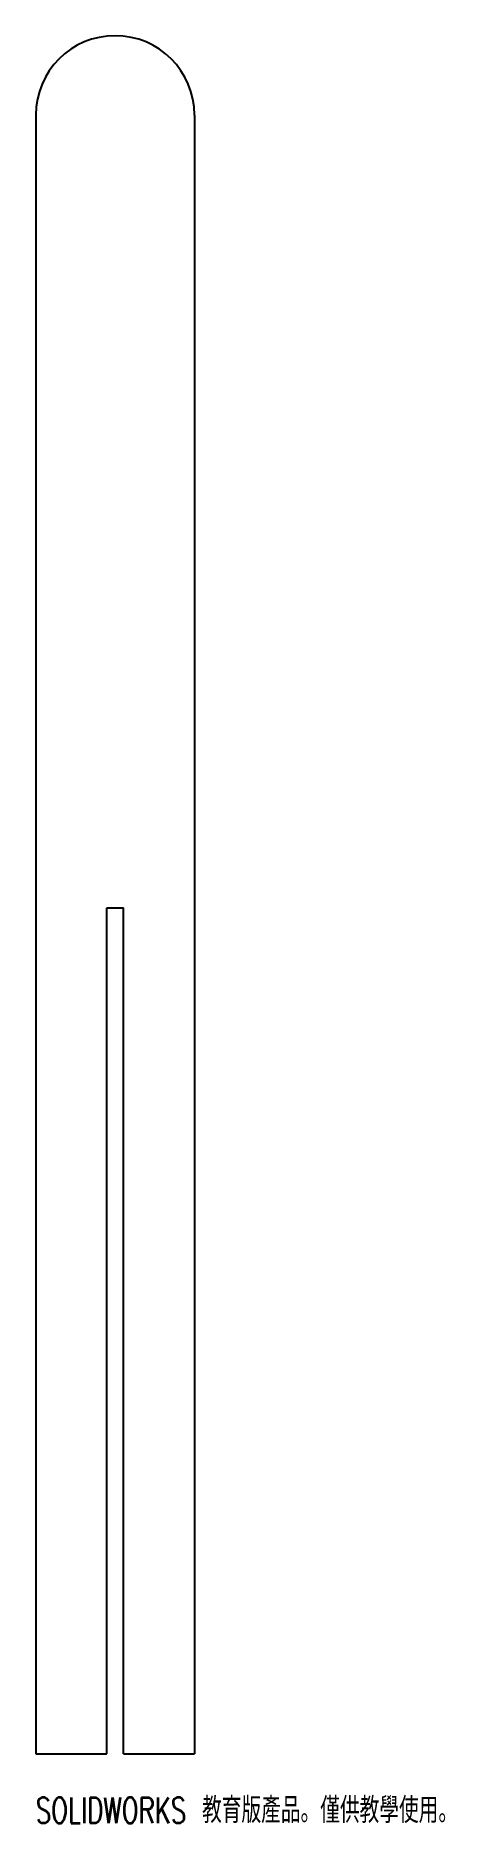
# Model space of a CAD drawing. Header units: millimetres. Extents: x -1.5 to 6.2, y -16.8 to 17.
import ezdxf

# ---------------------------------------------------------------- set-up
doc = ezdxf.new("R2010")
doc.units = ezdxf.units.MM
doc.styles.add('SLDTEXTSTYLE0', font='TXT', dxfattribs={"width": 0.7, "bigfont": 'bigfont'})

msp = doc.modelspace()

# ---------------------------------------------------------------- linework, layer by layer
at = {"color": 7, "linetype": 'Continuous', "lineweight": 25}
for p, q in [((-1.5, 15.5), (-1.5, -15.5)), ((1.5, 15.5), (1.5, -15.5)), ((-0.155, 0.5), (0.155, 0.5)), ((-0.155, -15.5), (-0.155, 0.5)), ((0.155, -15.5), (0.155, 0.5)), ((-1.5, -15.5), (-0.155, -15.5)), ((0.155, -15.5), (1.5, -15.5))]:
    msp.add_line(p, q, dxfattribs=at)
msp.add_arc((0, 15.5), 1.5, 360, 180, dxfattribs=at)

# ---------------------------------------------------------------- texts
at = {"color": 7, "linetype": 'Continuous', "insert": (-1.5, -16.327), "char_height": 0.483362, "attachment_point": 1, "style": 'SLDTEXTSTYLE0'}
msp.add_mtext('SOLIDWORKS \\M+18BB3\\M+188E7\\M+194C5產\\M+19569\\M+18142\\M+18BCD\\M+18B9F\\M+18BB3\\M+19B7B\\M+18E67\\M+19770\\M+18142', dxfattribs=at)

doc.saveas('drawing.dxf')
